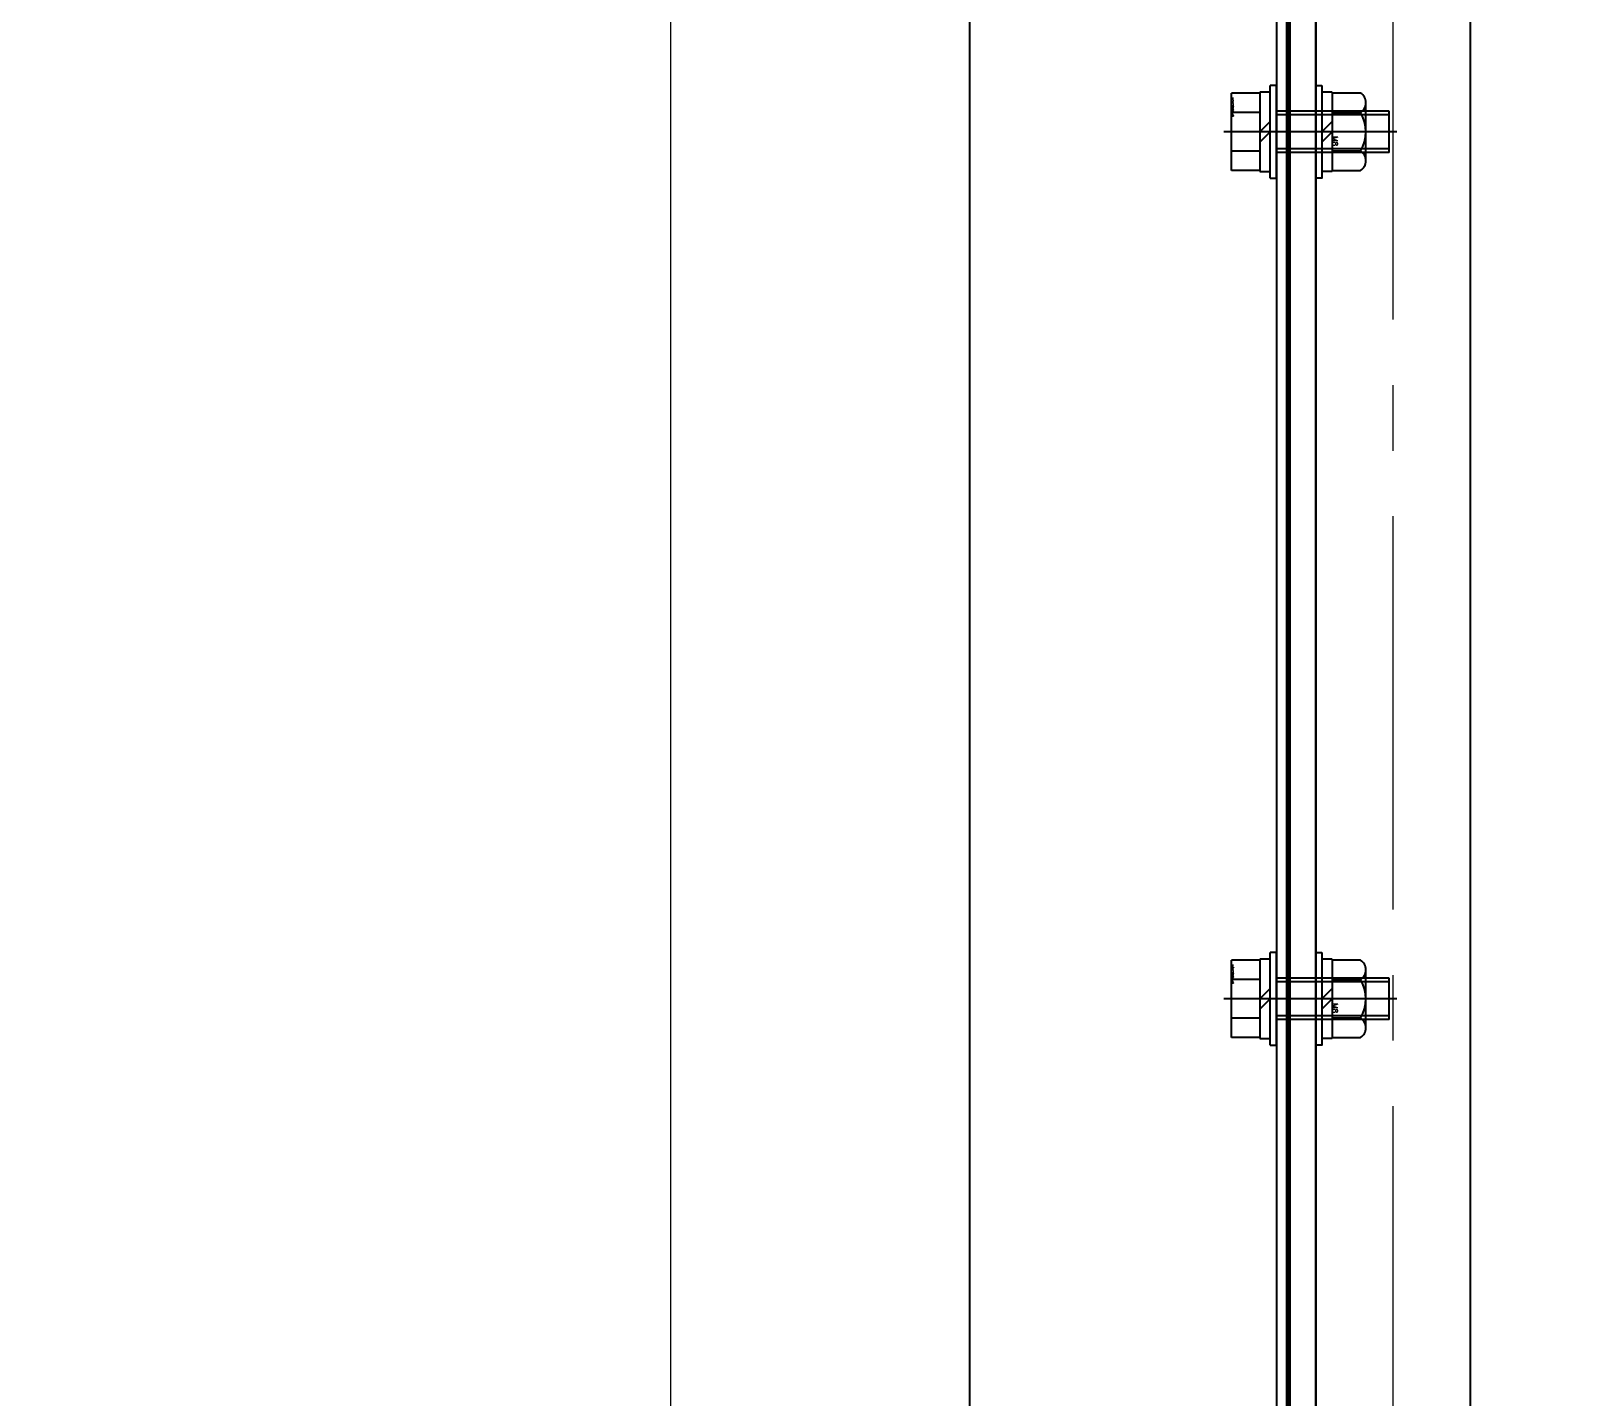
# Model space of a CAD drawing. Header units: millimetres. Extents: x -8731 to 85711, y -14522 to 31379.
# Drawn here: x 66992.7 to 67293.6, y 4054.8 to 4319.4 of the extents above; entities that cross this region are included whole.
import ezdxf
from ezdxf import colors
from ezdxf.entities.mleader import LeaderData, LeaderLine
from ezdxf.enums import TextEntityAlignment as Align
from ezdxf.math import Vec2, Vec3

# ---------------------------------------------------------------- set-up
doc = ezdxf.new("R2010")
doc.units = ezdxf.units.MM
doc.header["$LTSCALE"] = 4
doc.header["$PDMODE"] = 99
doc.header["$PDSIZE"] = 1
doc.linetypes.add('CENTER2', pattern=[28.575, 19.05, -3.175, 3.175, -3.175])
doc.linetypes.add('HIDDEN', pattern=[9.525, 6.35, -3.175])
doc.layers.add('05_CENTER', color=4, linetype='CENTER2', lineweight=13)
doc.layers.add('08_DIM', color=3, linetype='Continuous', lineweight=13)
doc.layers.add('10_DRAFT', color=8, linetype='Continuous', lineweight=0, plot=False)
doc.styles.add('KSS_TXT', font='txt.shx', dxfattribs={"bigfont": 'extfont2.shx'})
doc.styles.add('KSS_TXT_L', font='txt.shx', dxfattribs={"height": 9, "bigfont": 'extfont2.shx'})
doc.styles.get("Standard").update_dxf_attribs({"font": 'txt.shx', "bigfont": 'extfont2.shx'})
doc.dimstyles.new('KSS_DIM', dxfattribs={"dimscale": 3, "dimtxt": 3, "dimasz": 2.5, "dimexe": 1.25, "dimexo": 0.625, "dimtad": 1, "dimdsep": 46, "dimtxsty": 'KSS_TXT', "dimblk": 'OPEN30', "dimcen": 0, "dimazin": 2, "dimtfac": 0.75, "dimtmove": 0, "dimatfit": 3, "dimldrblk": 'OPEN30', "dimfxl": 1, "dimtolj": 1, "dimarcsym": 0})

# ---------------------------------------------------------------- blocks, each defined once
blk = doc.blocks.new('A$C35A251B1_1_1_1')
at = {"color": 0}
blk.add_lwpolyline([(-945, 0.3), (-945, 0), (945, 0), (945, 0.3)], close=True, dxfattribs=at)
at = {"layer": '10_DRAFT'}
for p, q in [((588, 0), (588, 0.3)), ((756, 0), (756, 0.3))]:
    blk.add_line(p, q, dxfattribs=at)
blk = doc.blocks.new('A$C39886CB1_1_1_1')
at = {"color": 0}
for points in [[(-945, 0), (945, 0), (945, -5), (-945, -5)], [(-1073, -5), (1073, -5), (1075, -7), (1075, -33), (1073, -35), (-1073, -35), (-1075, -33), (-1075, -7)]]:
    blk.add_lwpolyline(points, close=True, dxfattribs=at)
at = {"layer": '05_CENTER'}
for p, q in [((588, -9.18), (588, 3.91)), ((756, -9.18), (756, 3.91)), ((1081.59, -20), (-1081.04, -20))]:
    blk.add_line(p, q, dxfattribs=at)
blk = doc.blocks.new('A$C1204623A_1_1_1')
at = {"color": 0}
blk.add_lwpolyline([(945, -2), (945, 0), (-945, 0), (-945, -2)], close=True, dxfattribs=at)
at = {"layer": '05_CENTER'}
for p, q in [((588, 2.58), (588, -4.67)), ((756, 2.58), (756, -4.67))]:
    blk.add_line(p, q, dxfattribs=at)
blk = doc.blocks.new('A$C46CB4146_1_1_1')
at = {"color": 0, "linetype": 'CENTER2'}
blk.add_line((0, -23.3), (0, 10.2), dxfattribs=at)
at = {"color": 0}
for p, q in [((-7.51, 8.7), (7.51, 8.7)), ((-7.51, 3.2), (-7.51, 8.7)), ((-3.75, 3.2), (-3.75, 8.7)), ((3.75, 3.2), (3.75, 8.7)), ((7.51, 3.2), (7.51, 8.7)), ((-7.7, 3.2), (-7.7, 1.2)), ((7.7, 3.2), (-7.7, 3.2)), ((0, 1.2), (-2, 3.2)), ((0, 3.2), (2, 1.2)), ((7.7, 1.2), (7.7, 3.2)), ((-9, 1.2), (9, 1.2)), ((-9, 1.2), (-9, 0)), ((9, 0), (9, 1.2)), ((-9, 0), (9, 0))]:
    blk.add_line(p, q, dxfattribs=at)
at = {"color": 0, "linetype": 'HIDDEN'}
for p, q in [((-4, -21.8), (-4, 0)), ((-3.32, -21.8), (-3.32, 0)), ((3.32, -21.8), (3.32, 0)), ((4, -21.8), (4, 0)), ((-4, -21.8), (4, -21.8))]:
    blk.add_line(p, q, dxfattribs=at)
at = {"layer": '10_DRAFT', "style": 'KSS_TXT_L'}
blk.add_text('BT-M8x25L,SW,PW', height=0.3, dxfattribs=at).set_placement((2.97, 8.36))
blk = doc.blocks.new('M8Nza_1_1_1')
at = {"color": 0}
for p, q in [((5.62, 9.7), (-5.63, 9.7)), ((-7.5, 8.69), (-7.5, 3.2)), ((-3.75, 3.2), (-3.75, 8.69)), ((3.75, 8.69), (3.75, 3.2)), ((7.5, 3.2), (7.5, 8.69)), ((-7.7, 3.2), (7.7, 3.2)), ((-7.7, 3.2), (-7.7, 1.2)), ((0, 1.2), (-2, 3.2)), ((0, 3.2), (2, 1.2)), ((7.7, 3.2), (7.7, 1.2))]:
    blk.add_line(p, q, dxfattribs=at)
at = {"color": 0, "linetype": 'CENTER2'}
blk.add_line((0, 9.7), (0, 0), dxfattribs=at)
at = {"color": 0}
blk.add_lwpolyline([(-9, 1.2), (9, 1.2), (9, 0), (-9, 0)], close=True, dxfattribs=at)
for centre, radius, start, end in [((-5.63, 7.45), 2.25, 33.626, 146.374), ((0, 2.2), 7.5, 60, 120), ((5.62, 7.45), 2.25, 33.626, 146.374)]:
    blk.add_arc(centre, radius, start, end, dxfattribs=at)
at = {"layer": '10_DRAFT', "style": 'KSS_TXT'}
blk.add_text('M8', height=1, dxfattribs=at).set_placement((0.87, 3.27))
blk = doc.blocks.new('A$C60FD5FF4_1')
at = {"xscale": -1, "rotation": 180}
for name, p in [('A$C39886CB1_1_1_1', (-1008, -20)), ('A$C35A251B1_1_1_1', (-1008, -20)), ('A$C35A251B1_1_1_1', (-1008, -20.3))]:
    blk.add_blockref(name, p, dxfattribs=at)
at = {"rotation": 180}
for p in [(-420, -22.6), (-252, -22.6)]:
    blk.add_blockref('A$C46CB4146_1_1_1', p, dxfattribs=at)
for name, p in [('M8Nza_1_1_1', (-420, -15)), ('M8Nza_1_1_1', (-252, -15)), ('A$C1204623A_1_1_1', (-1008, -20.6))]:
    blk.add_blockref(name, p)
blk = doc.blocks.new('AM_BALLOON1')
at = {"transparency": 16777216}
blk.add_circle((0, 0), 5, dxfattribs=at)
blk.add_attdef('B_NUMBER', text='', height=3, dxfattribs=at).set_placement((0, 0), align=Align.MIDDLE_CENTER)
blk = doc.blocks.new('_OPEN')
at = {"color": 0, "linetype": 'ByBlock'}
for p, q in [((-1, 0.167), (0, 0)), ((0, 0), (-1, -0.167)), ((0, 0), (-1, 0))]:
    blk.add_line(p, q, dxfattribs=at)
blk = doc.blocks.new('A$C3AA34862_1_1_1')
at = {"layer": '10_DRAFT'}
blk.add_line((0, 1000), (0, -1000), dxfattribs=at)
blk = doc.blocks.new('_Open30')
at = {"color": 0, "linetype": 'ByBlock', "lineweight": -2}
for p, q in [((-1, 0.2679), (0, 0)), ((0, 0), (-1, -0.2679)), ((0, 0), (-1, 0))]:
    blk.add_line(p, q, dxfattribs=at)
blk = doc.blocks.new('*D4607')
at = {"layer": '08_DIM', "color": 0, "lineweight": -2, "transparency": 16777216}
for p, q in [((67107.24, 5987.9), (66622.76, 5987.9)), ((66641.51, 3825.4), (66641.51, 5950.4)), ((67107.24, 3787.9), (66622.76, 3787.9))]:
    blk.add_line(p, q, dxfattribs=at)
at = {"layer": 'Defpoints', "color": 0, "transparency": 16777216}
for p in [(66641.51, 5987.9), (67116.61, 5987.9), (67116.61, 3787.9)]:
    blk.add_point(p, dxfattribs=at)
at = {"layer": '08_DIM', "color": 0, "lineweight": -2, "transparency": 16777216, "xscale": 37.5, "yscale": 37.5, "zscale": 37.5}
for p, rotation in [((66641.51, 5987.9), 90), ((66641.51, 3787.9), 270)]:
    blk.add_blockref('_Open30', p, dxfattribs=dict(at, rotation=rotation))
at = {"layer": '08_DIM', "color": 0, "transparency": 16777216, "insert": (66609.63, 4887.9), "char_height": 45, "attachment_point": 5, "rotation": 90, "style": 'KSS_TXT'}
blk.add_mtext('\\A1;2200', dxfattribs=at)
blk = doc.blocks.new('*D4617')
at = {"layer": '08_DIM', "color": 0, "lineweight": -2, "transparency": 16777216}
for p, q in [((67317.24, 5877.9), (66745.66, 5877.9)), ((66764.41, 3935.4), (66764.41, 5840.4)), ((67317.24, 3897.9), (66745.66, 3897.9))]:
    blk.add_line(p, q, dxfattribs=at)
at = {"layer": 'Defpoints', "color": 0, "transparency": 16777216}
for p in [(66764.41, 5877.9), (67326.61, 5877.9), (67326.61, 3897.9)]:
    blk.add_point(p, dxfattribs=at)
at = {"layer": '08_DIM', "color": 0, "lineweight": -2, "transparency": 16777216, "xscale": 37.5, "yscale": 37.5, "zscale": 37.5}
for p, rotation in [((66764.41, 5877.9), 90), ((66764.41, 3897.9), 270)]:
    blk.add_blockref('_Open30', p, dxfattribs=dict(at, rotation=rotation))
at = {"layer": '08_DIM', "color": 0, "transparency": 16777216, "char_height": 45, "attachment_point": 5, "rotation": 90, "style": 'KSS_TXT'}
for s, insert in [('\\A1;(脱水ローラ幅)', (66796.28, 4887.9)), ('\\A1;1980', (66732.53, 4887.9))]:
    blk.add_mtext(s, dxfattribs=dict(at, insert=insert))
blk = doc.blocks.new('*D4698')
at = {"layer": '08_DIM', "color": 0, "lineweight": -2, "transparency": 16777216}
for p, q in [((67618.24, 5882.9), (66868.93, 5882.9)), ((66887.68, 3930.4), (66887.68, 5845.4)), ((67618.24, 3892.9), (66868.93, 3892.9))]:
    blk.add_line(p, q, dxfattribs=at)
at = {"layer": 'Defpoints', "color": 0, "transparency": 16777216}
for p in [(66887.68, 5882.9), (67627.61, 5882.9), (67627.61, 3892.9)]:
    blk.add_point(p, dxfattribs=at)
at = {"layer": '08_DIM', "color": 0, "lineweight": -2, "transparency": 16777216, "xscale": 37.5, "yscale": 37.5, "zscale": 37.5}
for p, rotation in [((66887.68, 5882.9), 90), ((66887.68, 3892.9), 270)]:
    blk.add_blockref('_Open30', p, dxfattribs=dict(at, rotation=rotation))
at = {"layer": '08_DIM', "color": 0, "transparency": 16777216, "char_height": 45, "attachment_point": 5, "rotation": 90, "style": 'KSS_TXT'}
for s, insert in [('\\A1;(脱水ローラ用スクレーパ幅)', (66919.56, 4887.9)), ('\\A1;1990', (66855.81, 4887.9))]:
    blk.add_mtext(s, dxfattribs=dict(at, insert=insert))
blk = doc.blocks.new('*D4715')
at = {"color": 0, "lineweight": -2, "transparency": 16777216}
for p, q in [((67232.14, 5832.9), (67170.77, 5832.9)), ((67174.52, 5825.4), (67174.52, 3950.4)), ((67232.14, 3942.9), (67170.77, 3942.9))]:
    blk.add_line(p, q, dxfattribs=at)
at = {"layer": 'Defpoints', "color": 0, "transparency": 16777216}
for p in [(67234.01, 5832.9), (67174.52, 3942.9), (67234.01, 3942.9)]:
    blk.add_point(p, dxfattribs=at)
at = {"color": 0, "lineweight": -2, "transparency": 16777216, "xscale": 7.5, "yscale": 7.5, "zscale": 7.5}
for p, rotation in [((67174.52, 5832.9), 90), ((67174.52, 3942.9), 270)]:
    blk.add_blockref('_Open30', p, dxfattribs=dict(at, rotation=rotation))
at = {"color": 0, "transparency": 16777216, "insert": (67168.15, 4887.9), "char_height": 9, "attachment_point": 5, "rotation": 90, "style": 'KSS_TXT'}
blk.add_mtext('\\A1;1890', dxfattribs=at)

msp = doc.modelspace()

# ---------------------------------------------------------------- block references
msp.add_blockref('A$C3AA34862_1_1_1', (67116.61016, 4887.90432))
at = {"rotation": 270}
msp.add_blockref('A$C60FD5FF4_1', (67256.61016, 3879.90432), dxfattribs=at)

# ---------------------------------------------------------------- dimensions: what is measured, and where the dimension line sits
dim = msp.add_linear_dim(base=(67174.52491, 3942.90432), p1=(67234.01016, 5832.90432), p2=(67234.01016, 3942.90432), angle=90, dimstyle='KSS_DIM')
dim.commit()
dim.dimension.update_dxf_attribs({"geometry": '*D4715', "text_midpoint": (67168.14991, 4887.90432)})
at = {"layer": '08_DIM'}
for base, p1, p2, override, picture, middle in [((66641.5091, 5987.90432), (67116.61016, 3787.90432), (67116.61016, 5987.90432), {"dimscale": 15}, '*D4607', (66609.6341, 4887.90432)), ((66887.68134, 5882.90433), (67627.61018, 3892.90433), (67627.61018, 5882.90433), {"dimscale": 15, "dimpost": '\\X(脱水ローラ用スクレーパ幅)'}, '*D4698', (66887.68134, 4887.90433)), ((66764.40668, 5877.90432), (67326.61016, 3897.90432), (67326.61016, 5877.90432), {"dimscale": 15, "dimpost": '\\X(脱水ローラ幅)'}, '*D4617', (66764.40668, 4887.90432))]:
    dim = msp.add_linear_dim(base=base, p1=p1, p2=p2, angle=90, dimstyle='KSS_DIM', override=override, dxfattribs=at)
    dim.commit()
    dim.dimension.update_dxf_attribs({"geometry": picture, "text_midpoint": middle})

# ---------------------------------------------------------------- leaders
ml = msp.add_multileader_block('Standard', dxfattribs=at)
ml.set_content('AM_BALLOON1', color=256, scale=15)
ml.set_attribute('B_NUMBER', 'D', width=0)
ml.set_leader_properties(color=256, linetype='ByLayer', lineweight=-1)
ml.set_arrow_properties(name='OPEN')
ml.build(insert=Vec2(0, 0))
ml.multileader.update_dxf_attribs({"leader_type": 0, "has_dogleg": 0, "text_right_attachment_type": 6, "dogleg_length": 0, "arrow_head_size": 30, "scale": 15, "block_connection_type": 1})
ctx = ml.context
ctx.base_point, ctx.scale, ctx.char_height, ctx.arrow_head_size, ctx.landing_gap_size, ctx.plane_origin = Vec3(71378.15101, 6803.23474), 15, 60, 30, 30, Vec3(71378.15101, 6803.23474)
ctx.right_attachment, ctx.attachment_type = 6, 1
notes = []
notes.append((ctx, [(0, (0, 0, 0), (0, 0), (1, 0), 1, [])]))
ctx.block.insert = Vec3(71378.15101, 6803.23474)
for ctx, leaders in notes:
    for number, flags, end, landing, length, lines in leaders:
        leader = LeaderData()
        leader.index, (leader.has_last_leader_line, leader.has_dogleg_vector, leader.attachment_direction) = number, flags
        leader.last_leader_point, leader.dogleg_vector, leader.dogleg_length = Vec3(end), Vec3(landing), length
        for number, points, colour, breaks in lines:
            line = LeaderLine()
            line.index, line.vertices, line.color, line.breaks = number, Vec3.list(points), colors.encode_raw_color(colour), breaks
            leader.lines.append(line)
        ctx.leaders.append(leader)

doc.saveas('drawing.dxf')
